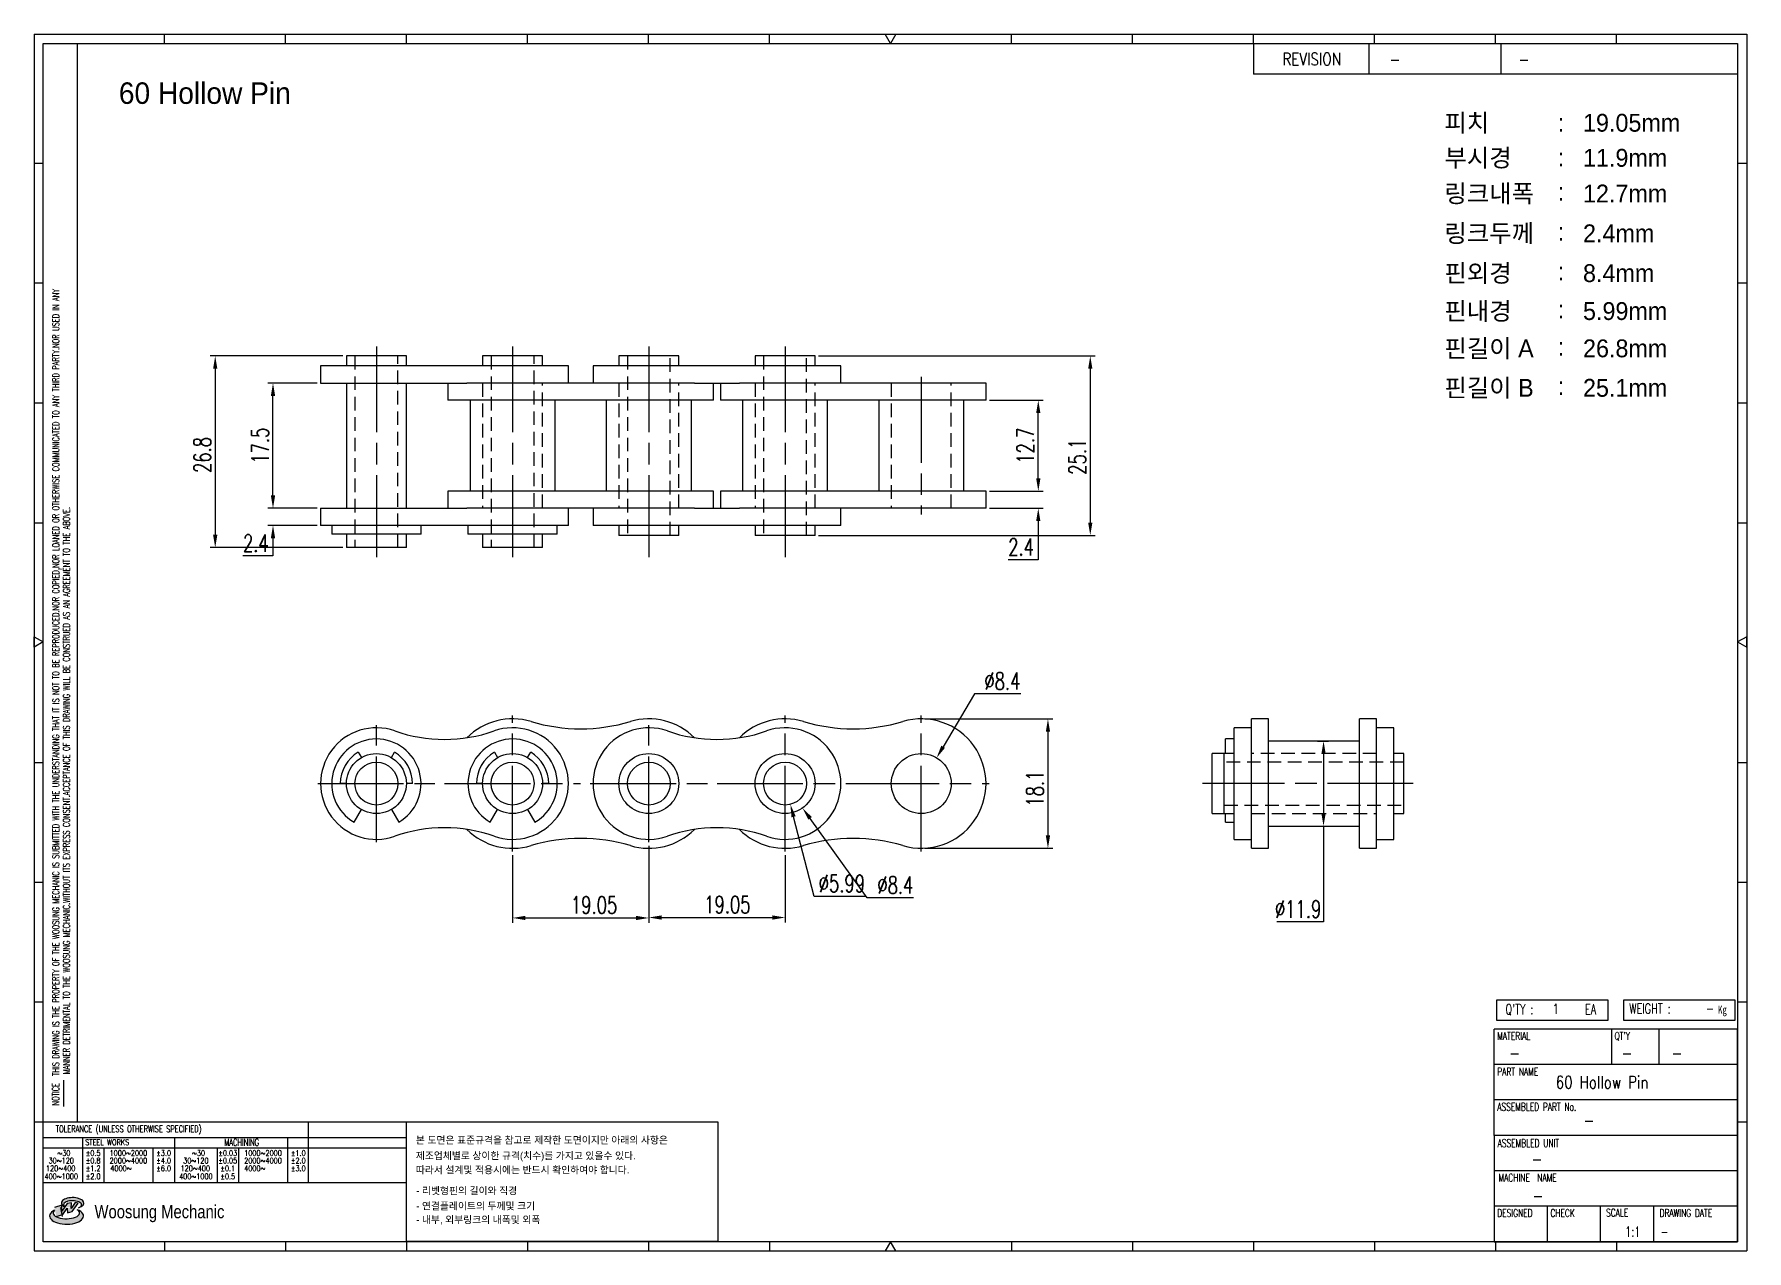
# Model space of a CAD drawing. Header units: millimetres. Extents: x 560 to 800, y 59 to 229.
import ezdxf
from ezdxf.enums import TextEntityAlignment as Align

# ---------------------------------------------------------------- set-up
doc = ezdxf.new("R2010")
doc.units = ezdxf.units.MM
doc.linetypes.add('AM_ISO08W050', pattern=[18, 12, -1.5, 3, -1.5])
doc.linetypes.add('HIDDEN', pattern=[9.525, 6.35, -3.175])
doc.layers.get('Defpoints').update_dxf_attribs({"color": 80})
doc.layers.add('CL1', color=140, linetype='AM_ISO08W050', lineweight=25)
for name, color, linetype in [('HL', 3, 'HIDDEN'), ('S-DIM', 7, 'Continuous'), ('TITLE', 7, 'Continuous'), ('도면레이아웃', 7, 'Continuous')]:
    doc.layers.add(name, color=color, linetype=linetype)
doc.styles.add('HAN', font='ROMANS.shx', dxfattribs={"width": 0.7, "bigfont": 'whgtxt.shx'})
doc.styles.add('HKD_ST2', font='romans.shx', dxfattribs={"width": 0.7, "height": 4, "bigfont": '@extfont2.shx'})
doc.styles.add('HSG', font='SIMPLEX.shx', dxfattribs={"width": 0.7, "bigfont": 'HSG.shx'})
doc.styles.add('MtXpl_', font='Gulim.ttf')
doc.styles.add('SLDTEXTSTYLE4', font='arial.ttf', dxfattribs={"width": 0.8})
doc.dimstyles.new('AP1', dxfattribs={"dimtxt": 2.4, "dimasz": 1.8, "dimexe": 0.7, "dimexo": 0.5, "dimgap": 0.6, "dimtad": 1, "dimtoh": 1, "dimrnd": 0.01, "dimzin": 9, "dimdsep": 46, "dimtxsty": 'HSG', "dimcen": 0, "dimclrd": 251, "dimclre": 251, "dimclrt": 60, "dimazin": 2, "dimtp": 1, "dimtm": 1, "dimtfac": 0.5, "dimtofl": 0, "dimtmove": 0, "dimatfit": 3, "dimfxl": 0, "dimtvp": 1, "dimtolj": 2, "dimlwd": -1, "dimlwe": -1, "dimarcsym": 0})

# ---------------------------------------------------------------- blocks, each defined once
blk = doc.blocks.new('MAST')
at = {"layer": '도면레이아웃'}
h = blk.add_hatch(color=10, dxfattribs=at)
h.paths.add_polyline_path([(1.544, 35.177), (1.554, 34.966), (1.779, 35.034), (2.054, 35.422), (1.908, 35.446), (1.728, 35.167), (1.741, 35.439), (1.547, 35.405), (1.292, 35.041), (1.295, 35.33), (0.943, 35.208), (1.03, 34.8), (1.336, 34.885)])
edge = h.paths.add_edge_path()
edge.add_ellipse((1.795, 35.421), major_axis=(-0.53, 0), ratio=0.487785, start_angle=122.36065, end_angle=403.39574)
edge.add_line((1.411, 35.244), (1.419, 35.261))
edge.add_ellipse((1.798, 35.344), major_axis=(-0.423, 0), ratio=0.444396, start_angle=131.58977, end_angle=386.19408, ccw=False)
edge = h.paths.add_edge_path()
edge.add_ellipse((1.512, 34.815), major_axis=(-0.793, 0), ratio=0.480113, start_angle=314.67633, end_angle=590.85213)
edge.add_ellipse((1.501, 34.958), major_axis=(-0.62, 0), ratio=0.43311, start_angle=331.7024, end_angle=574.42495, ccw=False)
at = {"color": 140}
for p, q in [((0, 90.118), (80.15, 90.118)), ((0, 90.118), (0, 33.191)), ((80.15, 90.118), (80.15, 33.191)), ((57.068, 89.693), (57.068, 88.246)), ((62.47, 89.693), (62.47, 88.246)), ((68.635, 89.693), (68.635, 88.246)), ((79.725, 88.246), (57.068, 88.246)), ((68.449, 43.961), (68.449, 44.936)), ((68.449, 44.936), (73.654, 44.936)), ((73.654, 44.936), (73.654, 43.961)), ((74.39, 43.961), (74.39, 44.936)), ((74.39, 44.936), (79.595, 44.936)), ((79.595, 44.936), (79.595, 43.961)), ((68.336, 38.59), (68.336, 43.563)), ((79.725, 43.563), (68.336, 43.563)), ((73.654, 43.961), (68.449, 43.961)), ((73.827, 43.563), (73.827, 41.905)), ((79.595, 43.961), (74.39, 43.961)), ((76.037, 43.563), (76.037, 41.905)), ((79.725, 38.59), (79.725, 43.563)), ((79.725, 41.905), (68.336, 41.905)), ((79.725, 40.248), (68.336, 40.248)), ((68.336, 38.59), (68.336, 33.616)), ((79.725, 38.59), (68.336, 38.59)), ((79.725, 33.616), (79.725, 38.59)), ((79.725, 36.932), (68.336, 36.932)), ((79.725, 35.274), (68.336, 35.274)), ((70.822, 33.616), (70.822, 35.274)), ((73.309, 33.616), (73.309, 35.274)), ((75.796, 33.616), (75.796, 35.274)), ((0, 33.191), (80.15, 33.191)), ((68.336, 33.616), (79.725, 33.616))]:
    blk.add_line(p, q, dxfattribs=at)
for p, q in [((6.089, 89.693), (6.089, 90.118)), ((11.753, 89.693), (11.753, 90.118)), ((17.418, 89.693), (17.418, 90.118)), ((23.082, 89.693), (23.082, 90.118)), ((28.746, 89.693), (28.746, 90.118)), ((34.411, 89.693), (34.411, 90.118)), ((45.739, 89.693), (45.739, 90.118)), ((51.404, 89.693), (51.404, 90.118)), ((57.068, 89.693), (57.068, 90.118)), ((62.732, 89.693), (62.732, 90.118)), ((68.397, 89.693), (68.397, 90.118)), ((74.061, 89.693), (74.061, 90.118)), ((0, 84.085), (0.425, 84.085)), ((79.725, 84.085), (80.15, 84.085)), ((0, 78.478), (0.425, 78.478)), ((79.725, 78.478), (80.15, 78.478)), ((0, 72.87), (0.425, 72.87)), ((79.725, 72.87), (80.15, 72.87)), ((0, 67.262), (0.425, 67.262)), ((79.725, 67.262), (80.15, 67.262)), ((0, 56.047), (0.425, 56.047)), ((79.725, 56.047), (80.15, 56.047)), ((0, 50.439), (0.425, 50.439)), ((79.725, 50.439), (80.15, 50.439)), ((0, 44.832), (0.425, 44.832)), ((79.725, 44.832), (80.15, 44.832)), ((1.377, 39.947), (1.377, 41.174)), ((0, 39.224), (0.425, 39.224)), ((79.725, 39.224), (80.15, 39.224)), ((6.089, 33.616), (6.089, 33.191)), ((11.753, 33.616), (11.753, 33.191)), ((17.418, 33.616), (17.418, 33.191)), ((23.082, 33.616), (23.082, 33.191)), ((28.746, 33.616), (28.746, 33.191)), ((34.411, 33.616), (34.411, 33.191)), ((45.739, 33.616), (45.739, 33.191)), ((51.404, 33.616), (51.404, 33.191)), ((57.068, 33.616), (57.068, 33.191)), ((62.732, 33.616), (62.732, 33.191)), ((68.397, 33.616), (68.397, 33.191)), ((74.061, 33.616), (74.061, 33.191))]:
    blk.add_line(p, q)
at = {"color": 2}
for p, q in [((2.017, 39.224), (2.017, 89.693)), ((0.425, 39.224), (17.418, 39.224)), ((0.425, 38.487), (17.418, 38.487)), ((2.257, 38.487), (2.257, 36.382)), ((6.557, 38.5), (6.557, 36.382)), ((11.857, 38.487), (11.857, 36.382)), ((12.816, 39.224), (12.816, 36.382)), ((17.418, 33.616), (17.418, 39.224)), ((0.425, 38.012), (17.418, 38.012)), ((3.257, 38.012), (3.257, 36.382)), ((5.557, 38.012), (5.557, 36.382)), ((8.557, 38.012), (8.557, 36.382)), ((9.557, 38.026), (9.557, 36.382)), ((0.425, 36.382), (17.418, 36.382))]:
    blk.add_line(p, q, dxfattribs=at)
for points in [[(40.075, 89.693), (39.83, 90.118), (40.32, 90.118)], [(0.425, 61.679), (0, 61.433), (0, 61.924)], [(79.725, 61.679), (80.15, 61.433), (80.15, 61.924)], [(40.075, 33.616), (39.83, 33.191), (40.32, 33.191)]]:
    blk.add_lwpolyline(points, close=True)
at = {"color": 140}
blk.add_lwpolyline([(0.425, 89.693), (79.725, 89.693), (79.725, 33.616), (0.425, 33.616)], close=True, dxfattribs=at)
at = {"layer": '도면레이아웃'}
for p, q in [((1.295, 35.33), (0.943, 35.208)), ((1.547, 35.405), (1.292, 35.041)), ((1.292, 35.041), (1.295, 35.33)), ((1.741, 35.439), (1.547, 35.405)), ((1.908, 35.446), (1.728, 35.167)), ((1.728, 35.167), (1.741, 35.439)), ((1.779, 35.034), (2.054, 35.422)), ((2.054, 35.422), (1.908, 35.446)), ((1.03, 34.8), (1.336, 34.885)), ((1.224, 35.208), (1.311, 34.8)), ((1.224, 35.208), (1.224, 35.208)), ((1.336, 34.885), (1.544, 35.177)), ((1.419, 35.261), (1.411, 35.244)), ((1.544, 35.177), (1.554, 34.966)), ((1.554, 34.966), (1.779, 35.034))]:
    blk.add_line(p, q, dxfattribs=at)
for centre, major_axis, ratio, start_param, end_param in [((1.795, 35.421), (-0.53, 0), 0.487785, 2.135596, 7.040584), ((1.798, 35.344), (-0.423, 0), 0.444396, 2.296675, 6.740358), ((1.512, 34.815), (-0.793, 0), 0.480113, 5.492138, 10.312315), ((1.501, 34.958), (-0.62, 0), 0.43311, 5.789299, 10.025607)]:
    blk.add_ellipse(centre, major_axis=major_axis, ratio=ratio, start_param=start_param, end_param=end_param, dxfattribs=at)
for s, height, style, width, p in [('REVISION', 0.5806, 'HAN', 0.8, (58.415, 88.664)), ('-', 0.581, 'HAN', 0.8, (63.426, 88.664)), ('-', 0.581, 'HAN', 0.8, (69.468, 88.664)), ("Q'TY : ", 0.4746, 'HKD_ST2', 0.7, (68.857, 44.253)), ('1', 0.475, 'HKD_ST2', 0.7, (71.071, 44.275)), ('EA', 0.4746, 'HKD_ST2', 0.7, (72.578, 44.253)), ('WEIGHT : ', 0.4746, 'HKD_ST2', 0.7, (74.65, 44.286)), ('-', 0.581, 'HAN', 0.8, (69.029, 42.157)), ('-', 0.581, 'HAN', 0.8, (74.289, 42.157)), ('-', 0.581, 'HAN', 0.8, (76.623, 42.157)), ('-', 0.581, 'HAN', 0.8, (72.515, 39.013)), ('-', 0.581, 'HAN', 0.8, (70.067, 37.189)), ('-', 0.581, 'HAN', 0.8, (70.126, 35.48)), ('1:1', 0.4746, 'HKD_ST2', 0.7, (74.458, 33.848)), ('-', 0.475, 'HKD_ST2', 0.7, (76.112, 33.837))]:
    blk.add_text(s, height=height, dxfattribs=dict(style=style, width=width)).set_placement(p)
at = {"color": 6, "style": 'HKD_ST2', "width": 0.7}
for s, p in [(' THIS DRAWING IS THE PROPERTY OF THE WOOSUNG MECHANIC IS SUBMITTED WITH THE UNDERSTANDING THAT IT IS NOT TO BE REPRODUCED.NOR COPIED,NOR LOANED OR OTHERWISE COMMUNICATED TO ANY THIRD PARTY.NOR USED IN ANY', (1.173, 41.217)), ('MANNER DETRIMENTAL TO THE WOOSUNG MECHANIC.WITHOUT ITS EXPRESS CONSENT.ACCEPTANCE OF THIS DRAWING WILL BE CONSTRUED AS AN AGREEMENT TO THE ABOVE.', (1.672, 41.447))]:
    blk.add_text(s, height=0.326266, rotation=90, dxfattribs=at).set_placement(p)
at = {"style": 'HKD_ST2', "width": 0.7}
blk.add_text('-', height=0.475, dxfattribs=at).set_placement((78.613, 44.286), align=Align.RIGHT)
at = {"color": 254, "style": 'HKD_ST2', "width": 0.7}
for s, height, p in [('MATERIAL', 0.3651, (68.474, 43.425)), ("QT'Y", 0.3651, (73.965, 43.425)), ('PART NAME', 0.3651, (68.474, 41.756)), ('ASSEMBLED PART No.', 0.36511, (68.474, 40.109)), ('ASSEMBLED UNIT', 0.36511, (68.49, 38.408)), ('MACHINE  NAME', 0.36511, (68.532, 36.794)), ('DESIGNED', 0.3651, (68.474, 35.136)), ('CHECK', 0.3651, (70.961, 35.136)), ('SCALE', 0.3651, (73.566, 35.153)), ('DRAWING DATE', 0.36511, (76.071, 35.141))]:
    blk.add_text(s, height=height, dxfattribs=at).set_placement(p, align=Align.TOP_LEFT)
at = {"style": 'HKD_ST2', "width": 0.7}
blk.add_text('NOTICE', height=0.3263, rotation=90, dxfattribs=at).set_placement((1.163, 39.988))
blk.add_text('TOLERANCE (UNLESS OTHERWISE SPECIFIED)', height=0.32627, dxfattribs=at).set_placement((4.417, 38.896), align=Align.MIDDLE_CENTER)
at = {"color": 4, "style": 'HKD_ST2', "width": 0.7}
for s, height, p in [('%%12630', 0.261, (1.389, 37.762)), ('1000%%1262000', 0.26101, (4.407, 37.762)), ('%%12630', 0.261, (7.689, 37.762)), ('1000%%1262000', 0.26101, (10.707, 37.762)), ('120%%126400', 0.26101, (1.237, 37.045)), ('30%%126120', 0.261, (1.263, 37.411)), ('4000%%126', 0.261, (4.061, 37.045)), ('2000%%1264000', 0.26101, (4.407, 37.411)), ('120%%126400', 0.26101, (7.537, 37.045)), ('30%%126120', 0.261, (7.563, 37.411)), ('4000%%126', 0.261, (10.321, 37.045)), ('2000%%1264000', 0.26101, (10.707, 37.411)), ('400%%1261000', 0.26101, (1.263, 36.67)), ('400%%1261000', 0.26101, (7.563, 36.67))]:
    blk.add_text(s, height=height, dxfattribs=at).set_placement(p, align=Align.MIDDLE_CENTER)
for s, height, p in [('%%P0.5', 0.261, (2.757, 37.762)), ('STEEL WORKS', 0.26101, (3.416, 38.268)), ('%%P3.0', 0.261, (6.057, 37.762)), ('%%P0.03', 0.261, (9.057, 37.762)), ('MACHINING', 0.3263, (9.707, 38.27)), ('%%P1.0', 0.261, (12.357, 37.762)), ('%%P0.8', 0.261, (2.757, 37.411)), ('%%P1.2', 0.261, (2.757, 37.045)), ('%%P4.0', 0.261, (6.057, 37.411)), ('%%P6.0', 0.261, (6.057, 37.045)), ('%%P0.05', 0.261, (9.057, 37.411)), ('%%P0.1', 0.261, (9.057, 37.045)), ('%%P2.0', 0.261, (12.357, 37.411)), ('%%P3.0', 0.261, (12.357, 37.045)), ('%%P2.0', 0.261, (2.757, 36.67)), ('%%P0.5', 0.261, (9.057, 36.67))]:
    blk.add_text(s, height=height, dxfattribs=at).set_placement(p, align=Align.MIDDLE)
at = {"color": 1, "style": 'SLDTEXTSTYLE4', "width": 0.8}
blk.add_text('Woosung Mechanic', height=0.61957, dxfattribs=at).set_placement((2.822, 34.711))
at = {"layer": 'TITLE', "width": 0.8}
blk.add_text('Kg', height=0.3789, dxfattribs=at).set_placement((78.807, 44.286))
blk = doc.blocks.new('*D2')
at = {"layer": 'Defpoints', "color": 0, "transparency": 16777216}
for p in [(693.39, 164.97), (700.7, 164.97), (693.39, 162.57)]:
    blk.add_point(p, dxfattribs=at)
at = {"layer": 'S-DIM', "color": 251, "linetype": 'ByBlock', "transparency": 16777216}
for p, q in [((700.7, 166.77), (700.7, 168.57)), ((693.89, 164.97), (701.4, 164.97)), ((693.89, 162.57), (701.4, 162.57)), ((700.7, 160.77), (700.7, 155.35)), ((700.7, 155.35), (696.5, 155.35))]:
    blk.add_line(p, q, dxfattribs=at)
at = {"layer": 'S-DIM', "color": 251, "transparency": 16777216}
for points in [[(700.4, 166.77), (701, 166.77), (700.7, 164.97)], [(700.4, 160.77), (701, 160.77), (700.7, 162.57)]]:
    blk.add_solid(points, dxfattribs=at)
at = {"layer": 'S-DIM', "color": 60, "transparency": 16777216, "insert": (698.3, 157.15), "char_height": 2.4, "attachment_point": 5, "style": 'HSG'}
blk.add_mtext('\\A2;2.4', dxfattribs=at)
blk = doc.blocks.new('*D3')
at = {"layer": 'Defpoints', "color": 0, "transparency": 16777216}
for p in [(693.39, 177.67), (700.7, 177.67), (693.39, 164.97)]:
    blk.add_point(p, dxfattribs=at)
at = {"layer": 'S-DIM', "color": 251, "linetype": 'ByBlock', "transparency": 16777216}
for p, q in [((693.89, 177.67), (701.4, 177.67)), ((700.7, 166.77), (700.7, 175.87)), ((693.89, 164.97), (701.4, 164.97))]:
    blk.add_line(p, q, dxfattribs=at)
at = {"layer": 'S-DIM', "color": 251, "transparency": 16777216}
for points in [[(700.4, 175.87), (701, 175.87), (700.7, 177.67)], [(700.4, 166.77), (701, 166.77), (700.7, 164.97)]]:
    blk.add_solid(points, dxfattribs=at)
at = {"layer": 'S-DIM', "color": 60, "transparency": 16777216, "insert": (698.9, 171.32), "char_height": 2.4, "attachment_point": 5, "rotation": 90, "style": 'HSG'}
blk.add_mtext('\\A2;12.7', dxfattribs=at)
blk = doc.blocks.new('*D4')
at = {"layer": 'Defpoints', "color": 0, "transparency": 16777216}
for p in [(593.68, 162.57), (600.34, 162.57), (600.34, 160.17)]:
    blk.add_point(p, dxfattribs=at)
at = {"layer": 'S-DIM', "color": 251, "linetype": 'ByBlock', "transparency": 16777216}
for p, q in [((593.68, 164.37), (593.68, 166.17)), ((599.84, 162.57), (592.98, 162.57)), ((599.84, 160.17), (592.98, 160.17)), ((593.68, 158.37), (593.68, 155.9)), ((593.68, 155.9), (589.48, 155.9))]:
    blk.add_line(p, q, dxfattribs=at)
at = {"layer": 'S-DIM', "color": 251, "transparency": 16777216}
for points in [[(593.38, 164.37), (593.98, 164.37), (593.68, 162.57)], [(593.38, 158.37), (593.98, 158.37), (593.68, 160.17)]]:
    blk.add_solid(points, dxfattribs=at)
at = {"layer": 'S-DIM', "color": 60, "transparency": 16777216, "insert": (591.28, 157.7), "char_height": 2.4, "attachment_point": 5, "style": 'HSG'}
blk.add_mtext('\\A2;2.4', dxfattribs=at)
blk = doc.blocks.new('*D5')
at = {"layer": 'Defpoints', "color": 0, "transparency": 16777216}
for p in [(593.68, 180.07), (600.34, 180.07), (600.34, 162.57)]:
    blk.add_point(p, dxfattribs=at)
at = {"layer": 'S-DIM', "color": 251, "linetype": 'ByBlock', "transparency": 16777216}
for p, q in [((599.84, 180.07), (592.98, 180.07)), ((593.68, 164.37), (593.68, 178.27)), ((599.84, 162.57), (592.98, 162.57))]:
    blk.add_line(p, q, dxfattribs=at)
at = {"layer": 'S-DIM', "color": 251, "transparency": 16777216}
for points in [[(593.38, 178.27), (593.98, 178.27), (593.68, 180.07)], [(593.38, 164.37), (593.98, 164.37), (593.68, 162.57)]]:
    blk.add_solid(points, dxfattribs=at)
at = {"layer": 'S-DIM', "color": 60, "transparency": 16777216, "insert": (591.88, 171.32), "char_height": 2.4, "attachment_point": 5, "rotation": 90, "style": 'HSG'}
blk.add_mtext('\\A2;17.5', dxfattribs=at)
blk = doc.blocks.new('*D6')
at = {"layer": 'Defpoints', "color": 0, "transparency": 16777216}
for p in [(646.24, 115.89), (665.29, 114.57), (665.29, 105.35)]:
    blk.add_point(p, dxfattribs=at)
at = {"layer": 'S-DIM', "color": 251, "linetype": 'ByBlock', "transparency": 16777216}
for p, q in [((646.24, 115.39), (646.24, 104.65)), ((665.29, 114.07), (665.29, 104.65)), ((648.04, 105.35), (663.49, 105.35))]:
    blk.add_line(p, q, dxfattribs=at)
at = {"layer": 'S-DIM', "color": 251, "transparency": 16777216}
for points in [[(648.04, 105.65), (648.04, 105.05), (646.24, 105.35)], [(663.49, 105.65), (663.49, 105.05), (665.29, 105.35)]]:
    blk.add_solid(points, dxfattribs=at)
at = {"layer": 'S-DIM', "color": 60, "transparency": 16777216, "insert": (657.22, 107.15), "char_height": 2.4, "attachment_point": 5, "style": 'HSG'}
blk.add_mtext('\\A2;19.05', dxfattribs=at)
blk = doc.blocks.new('*D7')
at = {"layer": 'Defpoints', "color": 0, "transparency": 16777216}
for p in [(664.54, 126.98), (666.03, 121.18)]:
    blk.add_point(p, dxfattribs=at)
at = {"layer": 'S-DIM', "color": 251, "linetype": 'ByBlock', "transparency": 16777216}
for p, q in [((669.35, 108.31), (666.48, 119.43)), ((676.51, 108.31), (669.35, 108.31))]:
    blk.add_line(p, q, dxfattribs=at)
at = {"layer": 'S-DIM', "color": 251, "transparency": 16777216}
blk.add_solid([(666.77, 119.51), (666.19, 119.36), (666.03, 121.18)], dxfattribs=at)
at = {"layer": 'S-DIM', "color": 60, "transparency": 16777216, "insert": (673.23, 110.11), "char_height": 2.4, "attachment_point": 5, "style": 'HSG'}
blk.add_mtext('\\A2;∅5.99', dxfattribs=at)
blk = doc.blocks.new('*D8')
at = {"layer": 'Defpoints', "color": 0, "transparency": 16777216}
for p in [(662.84, 127.48), (667.73, 120.67)]:
    blk.add_point(p, dxfattribs=at)
at = {"layer": 'S-DIM', "color": 251, "linetype": 'ByBlock', "transparency": 16777216}
for p, q in [((676.79, 108.09), (668.79, 119.21)), ((683.27, 108.09), (676.79, 108.09))]:
    blk.add_line(p, q, dxfattribs=at)
at = {"layer": 'S-DIM', "color": 251, "transparency": 16777216}
blk.add_solid([(669.03, 119.39), (668.54, 119.04), (667.73, 120.67)], dxfattribs=at)
at = {"layer": 'S-DIM', "color": 60, "transparency": 16777216, "insert": (680.71, 109.89), "char_height": 2.4, "attachment_point": 5, "style": 'HSG'}
blk.add_mtext('\\A2;∅8.4', dxfattribs=at)
blk = doc.blocks.new('*D9')
at = {"layer": 'Defpoints', "color": 0, "transparency": 16777216}
for p in [(686.48, 127.68), (682.2, 120.47)]:
    blk.add_point(p, dxfattribs=at)
at = {"layer": 'S-DIM', "color": 251, "linetype": 'ByBlock', "transparency": 16777216}
for p, q in [((691.77, 136.61), (687.39, 129.23)), ((698.25, 136.61), (691.77, 136.61))]:
    blk.add_line(p, q, dxfattribs=at)
at = {"layer": 'S-DIM', "color": 251, "transparency": 16777216}
blk.add_solid([(687.14, 129.38), (687.65, 129.07), (686.48, 127.68)], dxfattribs=at)
at = {"layer": 'S-DIM', "color": 60, "transparency": 16777216, "insert": (695.69, 138.41), "char_height": 2.4, "attachment_point": 5, "style": 'HSG'}
blk.add_mtext('\\A2;∅8.4', dxfattribs=at)
blk = doc.blocks.new('*D10')
at = {"layer": 'Defpoints', "color": 0, "transparency": 16777216}
for p in [(739.25, 130.03), (739.25, 118.12), (740.59, 118.12)]:
    blk.add_point(p, dxfattribs=at)
at = {"layer": 'S-DIM', "color": 251, "linetype": 'ByBlock', "transparency": 16777216}
for p, q in [((739.75, 130.03), (741.29, 130.03)), ((740.59, 128.23), (740.59, 119.92)), ((739.75, 118.12), (741.29, 118.12)), ((740.59, 118.12), (740.59, 104.73)), ((740.59, 104.73), (734.07, 104.73))]:
    blk.add_line(p, q, dxfattribs=at)
at = {"layer": 'S-DIM', "color": 251, "transparency": 16777216}
for points in [[(740.29, 128.23), (740.89, 128.23), (740.59, 130.03)], [(740.29, 119.92), (740.89, 119.92), (740.59, 118.12)]]:
    blk.add_solid(points, dxfattribs=at)
at = {"layer": 'S-DIM', "color": 60, "transparency": 16777216, "insert": (737.03, 106.53), "char_height": 2.4, "attachment_point": 5, "style": 'HSG'}
blk.add_mtext('\\A2;%%c11.9', dxfattribs=at)
blk = doc.blocks.new('*D11')
at = {"layer": 'Defpoints', "color": 0, "transparency": 16777216}
for p in [(684.34, 133.13), (684.34, 115.03), (702.05, 115.03)]:
    blk.add_point(p, dxfattribs=at)
at = {"layer": 'S-DIM', "color": 251, "linetype": 'ByBlock', "transparency": 16777216}
for p, q in [((684.84, 133.13), (702.75, 133.13)), ((702.05, 131.33), (702.05, 116.83)), ((684.84, 115.03), (702.75, 115.03))]:
    blk.add_line(p, q, dxfattribs=at)
at = {"layer": 'S-DIM', "color": 251, "transparency": 16777216}
for points in [[(701.75, 131.33), (702.35, 131.33), (702.05, 133.13)], [(701.75, 116.83), (702.35, 116.83), (702.05, 115.03)]]:
    blk.add_solid(points, dxfattribs=at)
at = {"layer": 'S-DIM', "color": 60, "transparency": 16777216, "insert": (700.25, 123.37), "char_height": 2.4, "attachment_point": 5, "rotation": 90, "style": 'HSG'}
blk.add_mtext('\\A2;18.1', dxfattribs=at)
blk = doc.blocks.new('*D12')
at = {"layer": 'Defpoints', "color": 0, "transparency": 16777216}
for p in [(646.24, 115.89), (627.19, 114.57), (646.24, 105.29)]:
    blk.add_point(p, dxfattribs=at)
at = {"layer": 'S-DIM', "color": 251, "linetype": 'ByBlock', "transparency": 16777216}
for p, q in [((646.24, 115.39), (646.24, 104.59)), ((627.19, 114.07), (627.19, 104.59)), ((628.99, 105.29), (644.44, 105.29))]:
    blk.add_line(p, q, dxfattribs=at)
at = {"layer": 'S-DIM', "color": 251, "transparency": 16777216}
for points in [[(628.99, 105.59), (628.99, 104.99), (627.19, 105.29)], [(644.44, 105.59), (644.44, 104.99), (646.24, 105.29)]]:
    blk.add_solid(points, dxfattribs=at)
at = {"layer": 'S-DIM', "color": 60, "transparency": 16777216, "insert": (638.58, 107.09), "char_height": 2.4, "attachment_point": 5, "style": 'HSG'}
blk.add_mtext('\\A2;19.05', dxfattribs=at)
blk = doc.blocks.new('*D13')
at = {"layer": 'Defpoints', "color": 0, "transparency": 16777216}
for p in [(669.48, 183.87), (669.48, 158.77), (707.97, 158.77)]:
    blk.add_point(p, dxfattribs=at)
at = {"layer": 'S-DIM', "color": 251, "linetype": 'ByBlock', "transparency": 16777216}
for p, q in [((669.98, 183.87), (708.67, 183.87)), ((707.97, 182.07), (707.97, 160.57)), ((669.98, 158.77), (708.67, 158.77))]:
    blk.add_line(p, q, dxfattribs=at)
at = {"layer": 'S-DIM', "color": 251, "transparency": 16777216}
for points in [[(707.67, 182.07), (708.27, 182.07), (707.97, 183.87)], [(707.67, 160.57), (708.27, 160.57), (707.97, 158.77)]]:
    blk.add_solid(points, dxfattribs=at)
at = {"layer": 'S-DIM', "color": 60, "transparency": 16777216, "insert": (706.17, 169.77), "char_height": 2.4, "attachment_point": 5, "rotation": 90, "style": 'HSG'}
blk.add_mtext('\\A2;25.1', dxfattribs=at)
blk = doc.blocks.new('*D14')
at = {"layer": 'Defpoints', "color": 0, "transparency": 16777216}
for p in [(603.95, 183.87), (585.6, 157.07), (603.95, 157.07)]:
    blk.add_point(p, dxfattribs=at)
at = {"layer": 'S-DIM', "color": 251, "linetype": 'ByBlock', "transparency": 16777216}
for p, q in [((603.45, 183.87), (584.9, 183.87)), ((585.6, 182.07), (585.6, 158.87)), ((603.45, 157.07), (584.9, 157.07))]:
    blk.add_line(p, q, dxfattribs=at)
at = {"layer": 'S-DIM', "color": 251, "transparency": 16777216}
for points in [[(585.3, 182.07), (585.9, 182.07), (585.6, 183.87)], [(585.3, 158.87), (585.9, 158.87), (585.6, 157.07)]]:
    blk.add_solid(points, dxfattribs=at)
at = {"layer": 'S-DIM', "color": 60, "transparency": 16777216, "insert": (583.8, 170.02), "char_height": 2.4, "attachment_point": 5, "rotation": 90, "style": 'HSG'}
blk.add_mtext('\\A2;26.8', dxfattribs=at)

msp = doc.modelspace()

# ---------------------------------------------------------------- linework, layer by layer
for p, q in [((600.338, 182.472), (600.338, 180.072)), ((634.988, 182.472), (600.338, 182.472)), ((612.328, 183.872), (603.948, 183.872)), ((603.948, 183.872), (603.948, 182.472)), ((612.328, 182.472), (612.328, 183.872)), ((631.378, 183.872), (622.998, 183.872)), ((622.998, 183.872), (622.998, 182.472)), ((631.378, 182.472), (631.378, 183.872)), ((634.988, 180.072), (634.988, 182.472)), ((638.438, 182.472), (638.438, 180.072)), ((673.088, 182.472), (638.438, 182.472)), ((650.428, 183.872), (642.048, 183.872)), ((642.048, 183.872), (642.048, 182.472)), ((650.428, 182.472), (650.428, 183.872)), ((669.478, 183.872), (661.098, 183.872)), ((661.098, 183.872), (661.098, 182.472)), ((669.478, 182.472), (669.478, 183.872)), ((673.088, 180.072), (673.088, 182.472)), ((600.338, 180.072), (620.8, 180.072)), ((603.948, 180.072), (603.948, 162.572)), ((612.328, 162.572), (612.328, 180.072)), ((618.138, 180.072), (618.138, 177.672)), ((652.626, 180.072), (620.8, 180.072)), ((652.626, 180.072), (658.9, 180.072)), ((655.288, 177.672), (655.288, 180.072)), ((656.238, 180.072), (656.238, 177.672)), ((693.388, 180.072), (658.9, 180.072)), ((693.388, 177.672), (693.388, 180.072)), ((655.288, 177.672), (618.138, 177.672)), ((621.233, 177.672), (621.233, 164.972)), ((633.143, 164.972), (633.143, 177.672)), ((640.283, 177.672), (640.283, 164.972)), ((652.193, 164.972), (652.193, 177.672)), ((693.388, 177.672), (656.238, 177.672)), ((659.333, 177.672), (659.333, 164.972)), ((671.243, 164.972), (671.243, 177.672)), ((678.383, 177.672), (678.383, 164.972)), ((690.293, 164.972), (690.293, 177.672)), ((618.138, 164.972), (618.138, 162.572)), ((655.288, 164.972), (618.138, 164.972)), ((655.288, 162.572), (655.288, 164.972)), ((656.238, 164.972), (656.238, 162.572)), ((693.388, 164.972), (656.238, 164.972)), ((693.388, 162.572), (693.388, 164.972)), ((600.338, 162.572), (620.8, 162.572)), ((600.338, 162.572), (600.338, 160.172)), ((652.626, 162.572), (620.8, 162.572)), ((634.988, 160.172), (634.988, 162.572)), ((638.438, 162.572), (638.438, 160.172)), ((652.626, 162.572), (658.9, 162.572)), ((693.388, 162.572), (658.9, 162.572)), ((673.088, 160.172), (673.088, 162.572)), ((634.988, 160.172), (600.338, 160.172)), ((601.898, 160.172), (601.898, 158.972)), ((614.378, 158.972), (601.898, 158.972)), ((603.948, 158.972), (603.948, 157.072)), ((612.328, 157.072), (612.328, 158.972)), ((614.378, 158.972), (614.378, 160.172)), ((620.948, 160.172), (620.948, 158.972)), ((633.428, 158.972), (620.948, 158.972)), ((622.998, 158.972), (622.998, 157.072)), ((631.378, 157.072), (631.378, 158.972)), ((633.428, 158.972), (633.428, 160.172)), ((673.088, 160.172), (638.438, 160.172)), ((642.048, 160.172), (642.048, 158.772)), ((650.428, 158.772), (642.048, 158.772)), ((650.428, 158.772), (650.428, 160.172)), ((661.098, 160.172), (661.098, 158.772)), ((669.478, 158.772), (661.098, 158.772)), ((669.478, 158.772), (669.478, 160.172)), ((612.328, 157.072), (603.948, 157.072)), ((631.378, 157.072), (622.998, 157.072)), ((730.497, 131.876), (728.097, 131.876)), ((728.097, 116.276), (728.097, 131.876)), ((732.897, 133.126), (730.497, 133.126)), ((730.497, 115.026), (730.497, 133.126)), ((732.897, 115.026), (732.897, 133.126)), ((747.997, 133.126), (745.597, 133.126)), ((745.597, 115.026), (745.597, 133.126)), ((747.997, 115.026), (747.997, 133.126)), ((750.397, 131.876), (747.997, 131.876)), ((750.397, 116.276), (750.397, 131.876)), ((726.897, 128.266), (726.897, 130.316)), ((728.097, 130.316), (726.897, 130.316)), ((745.597, 130.031), (732.897, 130.031)), ((605.611, 128.453), (606.043, 127.705)), ((610.233, 127.705), (610.665, 128.453)), ((624.661, 128.453), (625.093, 127.705)), ((629.283, 127.705), (629.715, 128.453)), ((724.997, 119.886), (724.997, 128.266)), ((726.697, 128.266), (724.997, 128.266)), ((726.697, 119.886), (726.697, 128.266)), ((728.097, 128.266), (726.697, 128.266)), ((751.797, 128.266), (750.397, 128.266)), ((751.797, 119.886), (751.797, 128.266)), ((603.948, 124.076), (603.084, 124.076)), ((613.192, 124.076), (612.328, 124.076)), ((622.998, 124.076), (622.134, 124.076)), ((632.242, 124.076), (631.378, 124.076)), ((605.018, 118.672), (606.043, 120.447)), ((610.233, 120.447), (611.258, 118.672)), ((624.068, 118.672), (625.093, 120.447)), ((629.283, 120.447), (630.308, 118.672)), ((724.997, 119.886), (726.697, 119.886)), ((726.697, 119.886), (728.097, 119.886)), ((726.897, 118.672), (726.897, 119.886)), ((750.397, 119.886), (751.797, 119.886)), ((726.897, 118.672), (728.097, 118.672)), ((732.897, 118.121), (745.597, 118.121)), ((728.097, 116.276), (730.497, 116.276)), ((730.497, 115.026), (732.897, 115.026)), ((745.597, 115.026), (747.997, 115.026)), ((747.997, 116.276), (750.397, 116.276))]:
    msp.add_line(p, q)
at = {"color": 140}
msp.add_lwpolyline([(612.336, 76.784), (655.899, 76.784), (655.899, 60.029), (612.336, 60.029)], close=True, dxfattribs=at)
for centre, radius in [((608.138, 124.076), 4.19), ((608.138, 124.076), 2.995), ((627.188, 124.076), 4.19), ((627.188, 124.076), 2.995), ((646.238, 124.076), 4.19), ((646.238, 124.076), 2.995), ((665.288, 124.076), 4.19), ((665.288, 124.076), 2.995), ((684.338, 124.076), 4.19)]:
    msp.add_circle(centre, radius)
for centre, radius, start, end in [((608.138, 124.076), 7.8, 70.62527, 289.37473), ((627.188, 124.076), 9.05, 73.42298, 134.89833), ((627.188, 124.076), 7.8, 250.62527, 109.37473), ((636.713, 156.074), 24.335, 253.42298, 286.57702), ((646.238, 124.076), 7.8, 70.62527, 289.37473), ((646.238, 124.076), 9.05, 45.10167, 106.57702), ((665.288, 124.076), 9.05, 73.42298, 134.89833), ((665.288, 124.076), 7.8, 250.62527, 109.37473), ((674.813, 156.074), 24.335, 253.42298, 286.57702), ((684.338, 124.076), 9.05, 253.42298, 106.57702), ((608.138, 124.076), 6.24, 300, 240), ((617.663, 151.162), 20.912, 250.62527, 289.37473), ((627.188, 124.076), 6.24, 300, 240), ((655.763, 151.162), 20.912, 250.62527, 289.37473), ((608.138, 124.076), 5.054, 120, 180), ((608.138, 124.076), 5.054, 0, 60), ((627.188, 124.076), 5.054, 120, 180), ((627.188, 124.076), 5.054, 0, 60), ((617.663, 96.99), 20.912, 70.62527, 109.37473), ((627.188, 124.076), 9.05, 225.10167, 286.57702), ((646.238, 124.076), 9.05, 253.42298, 314.89833), ((655.763, 96.99), 20.912, 70.62527, 109.37473), ((665.288, 124.076), 9.05, 225.10167, 286.57702), ((636.713, 92.078), 24.335, 73.42298, 106.57702), ((674.813, 92.078), 24.335, 73.42298, 106.57702)]:
    msp.add_arc(centre, radius, start, end)
at = {"layer": 'CL1'}
for p, q in [((608.138, 185.212), (608.138, 155.732)), ((627.188, 185.212), (627.188, 155.732)), ((646.238, 185.212), (646.238, 155.732)), ((665.288, 185.212), (665.288, 155.732)), ((684.338, 180.947), (684.338, 161.697)), ((608.138, 115.886), (608.138, 132.266)), ((627.188, 114.573), (627.188, 133.578)), ((646.238, 115.886), (646.238, 132.266)), ((665.288, 114.573), (665.288, 133.578)), ((684.338, 114.573), (684.338, 133.578)), ((599.948, 124.076), (616.328, 124.076)), ((617.685, 124.076), (636.69, 124.076)), ((638.048, 124.076), (654.428, 124.076)), ((655.785, 124.076), (674.79, 124.076)), ((674.835, 124.076), (693.84, 124.076)), ((753.137, 124.076), (723.657, 124.076))]:
    msp.add_line(p, q, dxfattribs=at)
at = {"layer": 'HL', "linetype": 'HIDDEN', "ltscale": 0.3}
for p, q in [((605.143, 183.872), (605.143, 157.072)), ((611.133, 157.072), (611.133, 183.872)), ((624.193, 183.872), (624.193, 157.072)), ((630.183, 157.072), (630.183, 183.872)), ((643.243, 183.872), (643.243, 158.772)), ((649.233, 158.772), (649.233, 183.872)), ((662.293, 183.872), (662.293, 158.772)), ((668.283, 158.772), (668.283, 183.872)), ((622.998, 180.072), (622.998, 162.572)), ((622.998, 180.072), (622.998, 162.572)), ((631.378, 162.572), (631.378, 180.072)), ((631.378, 162.572), (631.378, 180.072)), ((642.048, 180.072), (642.048, 162.572)), ((642.048, 180.072), (642.048, 162.572)), ((650.428, 162.572), (650.428, 180.072)), ((650.428, 162.572), (650.428, 180.072)), ((661.098, 180.072), (661.098, 162.572)), ((661.098, 180.072), (661.098, 162.572)), ((669.478, 162.572), (669.478, 180.072)), ((669.478, 162.572), (669.478, 180.072)), ((680.148, 180.072), (680.148, 162.572)), ((688.528, 162.572), (688.528, 180.072)), ((751.797, 127.071), (726.697, 127.071)), ((747.997, 128.266), (730.497, 128.266)), ((726.697, 121.081), (751.797, 121.081)), ((730.497, 119.886), (747.997, 119.886))]:
    msp.add_line(p, q, dxfattribs=at)

# ---------------------------------------------------------------- block references
at = {"color": 140, "xscale": 2.987860568001075, "yscale": 2.987860568001075, "zscale": 2.987860568001075}
msp.add_blockref('MAST', (560.294, -40.412), dxfattribs=at)

# ---------------------------------------------------------------- texts
at = {"color": 254, "style": 'MtXpl_'}
for s, height, p in [('60 Hollow Pin', 3.00676, (572.125, 219.114)), ('피치', 2.4953, (757.499, 215.224)), (':', 2.495, (773.336, 215.224)), ('19.05mm', 2.4953, (776.873, 215.224)), ('부시경', 2.4953, (757.499, 210.322)), (':', 2.495, (773.336, 210.378)), ('11.9mm', 2.4953, (776.873, 210.322)), ('링크내폭', 2.4953, (757.499, 205.333)), (':', 2.495, (773.336, 205.565)), ('12.7mm', 2.4953, (776.873, 205.333)), ('링크두께', 2.4953, (757.499, 199.766)), (':', 2.495, (773.336, 199.998)), ('2.4mm', 2.4953, (776.873, 199.766)), ('핀외경', 2.4953, (757.499, 194.199)), ('8.4mm', 2.4953, (776.873, 194.199)), (':', 2.495, (773.336, 194.431)), ('핀내경', 2.4953, (757.499, 188.897)), (':', 2.495, (773.336, 189.129)), ('5.99mm', 2.4953, (776.873, 188.897)), ('핀길이 A', 2.4953, (757.499, 183.683)), (':', 2.495, (773.336, 183.916)), ('26.8mm', 2.4953, (776.873, 183.683)), ('핀길이 B', 2.4953, (757.499, 178.165)), (':', 2.495, (773.336, 178.397)), ('25.1mm', 2.4953, (776.873, 178.165))]:
    msp.add_text(s, height=height, dxfattribs=at).set_placement(p)
at = {"style": 'HAN', "width": 0.8}
msp.add_text('60 Hollow Pin', height=1.73478, dxfattribs=at).set_placement((773.051, 81.45))
at = {"color": 140, "style": 'MtXpl_'}
for s, p in [('본 도면은 표준규격을 참고로 제작한 도면이지만 아래의 사항은', (613.66, 73.731)), ('제조업체별로 상이한 규격(치수)를 가지고 있을수 있다.', (613.66, 71.551)), ('따라서 설계및 적용시에는 반드시 확인하여야 합니다.', (613.66, 69.564)), ('- 리벳형핀의 길이와 직경', (613.716, 66.654)), ('- 연결플레이트의 두께및 크기', (613.716, 64.521)), ('- 내부, 외부링크의 내폭및 외폭', (613.716, 62.606))]:
    msp.add_text(s, height=1.00225, dxfattribs=at).set_placement(p)

# ---------------------------------------------------------------- dimensions: what is measured, and where the dimension line sits
at = {"layer": 'S-DIM'}
for base, p1, p2, picture, middle in [((585.599, 157.072), (603.948, 183.872), (603.948, 157.072), '*D14', (585.599, 170.019)), ((707.974, 158.772), (669.478, 183.872), (669.478, 158.772), '*D13', (707.974, 169.768)), ((700.697, 164.972), (693.388, 162.572), (693.388, 164.972), '*D2', (698.297, 155.353)), ((593.682, 162.572), (600.338, 160.172), (600.338, 162.572), '*D4', (591.282, 155.898)), ((702.045, 115.026), (684.338, 133.126), (684.338, 115.026), '*D11', (702.045, 123.367))]:
    dim = msp.add_linear_dim(base=base, p1=p1, p2=p2, angle=90, dimstyle='AP1', dxfattribs=at)
    dim.commit()
    dim.dimension.update_dxf_attribs({"geometry": picture, "text_midpoint": middle, "dimtype": 128})
for base, p1, p2, picture, middle in [((593.682, 180.072), (600.338, 162.572), (600.338, 180.072), '*D5', (591.882, 171.322)), ((700.697, 177.672), (693.388, 164.972), (693.388, 177.672), '*D3', (698.897, 171.322))]:
    dim = msp.add_linear_dim(base=base, p1=p1, p2=p2, angle=90, dimstyle='AP1', override={"dimtmove": 1}, dxfattribs=at)
    dim.commit()
    dim.dimension.update_dxf_attribs({"geometry": picture, "text_midpoint": middle})
for p1, p2, picture, middle in [((682.2, 120.472), (686.475, 127.68), '*D9', (695.692, 136.608)), ((662.841, 127.477), (667.734, 120.675), '*D8', (680.706, 108.093))]:
    dim = msp.add_diameter_dim_2p(p1=p1, p2=p2, dimstyle='AP1', override={"dimdec": 1}, dxfattribs=at)
    dim.commit()
    dim.dimension.update_dxf_attribs({"geometry": picture, "text_midpoint": middle, "dimtype": 131})
dim = msp.add_linear_dim(base=(740.592, 118.121), p1=(739.247, 130.031), p2=(739.247, 118.121), angle=90, text='%%c<>', dimstyle='AP1', override={"dimdec": 1}, dxfattribs=at)
dim.commit()
dim.dimension.update_dxf_attribs({"geometry": '*D10', "text_midpoint": (737.032, 104.728), "dimtype": 128})
dim = msp.add_diameter_dim_2p(p1=(664.541, 126.976), p2=(666.034, 121.176), dimstyle='AP1', dxfattribs=at)
dim.commit()
dim.dimension.update_dxf_attribs({"geometry": '*D7', "text_midpoint": (673.226, 108.307), "dimtype": 131})
for base, p1, p2, picture, middle in [((646.238, 105.287), (627.188, 114.573), (646.238, 115.886), '*D12', (638.582, 105.287)), ((665.288, 105.347), (646.238, 115.886), (665.288, 114.573), '*D6', (657.225, 105.347))]:
    dim = msp.add_linear_dim(base=base, p1=p1, p2=p2, dimstyle='AP1', dxfattribs=at)
    dim.commit()
    dim.dimension.update_dxf_attribs({"geometry": picture, "text_midpoint": middle, "dimtype": 128})

doc.saveas('drawing.dxf')
